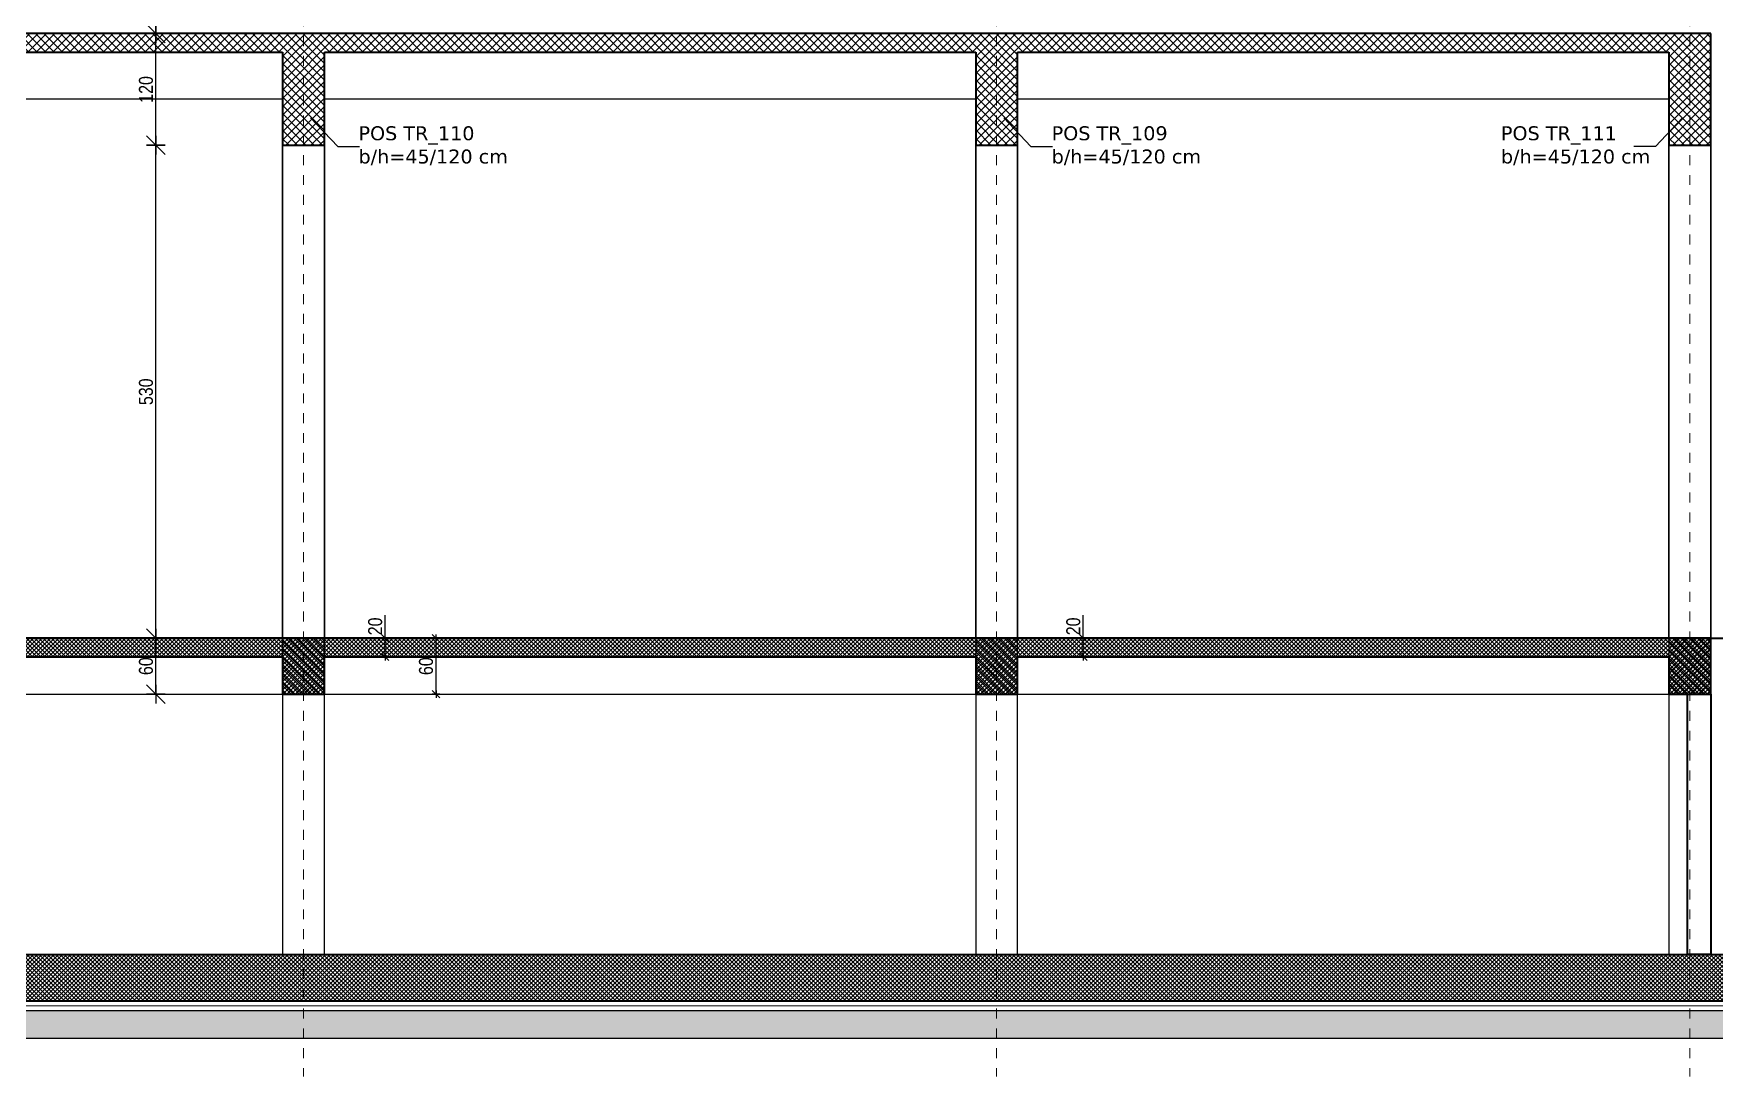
# Model space of a CAD drawing. Header units: centimetres. Extents: x 85226 to 578505, y -13061 to 170378.
# Drawn here: x 443216 to 445023, y 128143 to 129264 of the extents above; entities that cross this region are included whole.
import ezdxf

# ---------------------------------------------------------------- set-up
doc = ezdxf.new("R2010")
doc.units = ezdxf.units.CM
doc.linetypes.add('Dashed', pattern=[10.666667, 5.333333, -5.333333])
for name, color, linetype, lineweight in [('Akset_Pen_No__13', 13, 'Continuous', 18), ('Dimensionet', 150, 'Continuous', 15), ('muri', 7, 'Continuous', 40)]:
    doc.layers.add(name, color=color, linetype=linetype, lineweight=lineweight)
doc.layers.add('New_Dimensionet_Pen_No__24', color=7, linetype='Continuous', lineweight=18, true_color=0x7f1f00)
doc.styles.add('Dimensionet CM', font='swissc.ttf', dxfattribs={"height": 15})
doc.styles.add('Mini shkronjat', font='simplex.shx', dxfattribs={"height": 6})
doc.dimstyles.new('Dimensionet CM', dxfattribs={"dimtxt": 10, "dimasz": 6, "dimexe": 6, "dimexo": 6, "dimgap": 10, "dimtad": 0, "dimtih": 1, "dimtoh": 1, "dimtxsty": 'Dimensionet CM', "dimblk": 'ARCHTICK', "dimcen": 1, "dimdle": 6, "dimadec": 0, "dimazin": 0, "dimtfac": 1, "dimtmove": 0, "dimatfit": 3, "dimldrblk": 'ARCHTICK', "dimfxl": 1, "dimarcsym": 0})
doc.dimstyles.new('DTH', dxfattribs={"dimtxt": 10, "dimasz": 0.8, "dimexe": 6, "dimexo": 6, "dimgap": 3, "dimtad": 1, "dimdec": 1, "dimtxsty": 'Dimensionet CM', "dimblk": 'D', "dimcen": 1, "dimdle": 6, "dimse1": 1, "dimse2": 1, "dimclrd": 256, "dimclrt": 256, "dimadec": 0, "dimazin": 0, "dimtfac": 1, "dimtdec": 1, "dimtmove": 0, "dimatfit": 3, "dimldrblk": 'D', "dimfxl": 6, "dimarcsym": 0})

# ---------------------------------------------------------------- blocks, each defined once
blk = doc.blocks.new('D')
for p, q in [((5, 5), (-5, -5)), ((-5, 0), (5, 0)), ((0, 5), (0, -5))]:
    blk.add_line(p, q)
blk = doc.blocks.new('*D4606')
at = {"lineweight": -2, "transparency": 16777216}
blk.add_line((443347, 128556), (443347, 128612), dxfattribs=at)
at = {"layer": 'DEFPOINTS', "color": 0, "transparency": 16777216}
for p in [(443347, 128614), (443458, 128614), (443425.5, 128554)]:
    blk.add_point(p, dxfattribs=at)
at = {"lineweight": -2, "transparency": 16777216, "xscale": 2, "yscale": 2, "zscale": 2}
for p, rotation in [((443347, 128614), 90), ((443347, 128554), 270)]:
    blk.add_blockref('D', p, dxfattribs=dict(at, rotation=rotation))
at = {"transparency": 16777216, "insert": (443336.3, 128584), "char_height": 15, "attachment_point": 5, "rotation": 90, "style": 'Dimensionet CM'}
blk.add_mtext('60', dxfattribs=at)
blk = doc.blocks.new('*D4777')
at = {"lineweight": -2, "transparency": 16777216}
blk.add_line((443347, 128616), (443347, 129142), dxfattribs=at)
at = {"layer": 'DEFPOINTS', "color": 0, "transparency": 16777216}
for p in [(443347, 129144), (443483, 129144), (443458, 128614)]:
    blk.add_point(p, dxfattribs=at)
at = {"lineweight": -2, "transparency": 16777216, "xscale": 2, "yscale": 2, "zscale": 2}
for p, rotation in [((443347, 129144), 90), ((443347, 128614), 270)]:
    blk.add_blockref('D', p, dxfattribs=dict(at, rotation=rotation))
at = {"transparency": 16777216, "insert": (443336.3, 128879), "char_height": 15, "attachment_point": 5, "rotation": 90, "style": 'Dimensionet CM'}
blk.add_mtext('530', dxfattribs=at)
blk = doc.blocks.new('*D4778')
at = {"lineweight": -2, "transparency": 16777216}
blk.add_line((443347, 129146), (443347, 129262), dxfattribs=at)
at = {"layer": 'DEFPOINTS', "color": 0, "transparency": 16777216}
for p in [(443347, 129264), (443483, 129264), (443483, 129144)]:
    blk.add_point(p, dxfattribs=at)
at = {"lineweight": -2, "transparency": 16777216, "xscale": 2, "yscale": 2, "zscale": 2}
for p, rotation in [((443347, 129264), 90), ((443347, 129144), 270)]:
    blk.add_blockref('D', p, dxfattribs=dict(at, rotation=rotation))
at = {"transparency": 16777216, "insert": (443336.3, 129204), "char_height": 15, "attachment_point": 5, "rotation": 90, "style": 'Dimensionet CM'}
blk.add_mtext('120', dxfattribs=at)
blk = doc.blocks.new('*D4779')
at = {"lineweight": -2, "transparency": 16777216}
blk.add_line((443347, 129266), (443347, 129669), dxfattribs=at)
at = {"layer": 'DEFPOINTS', "color": 0, "transparency": 16777216}
for p in [(443347, 129671), (443483, 129671), (443483, 129264)]:
    blk.add_point(p, dxfattribs=at)
at = {"lineweight": -2, "transparency": 16777216, "xscale": 2, "yscale": 2, "zscale": 2}
for p, rotation in [((443347, 129671), 90), ((443347, 129264), 270)]:
    blk.add_blockref('D', p, dxfattribs=dict(at, rotation=rotation))
at = {"transparency": 16777216, "insert": (443336.3, 129467.5), "char_height": 15, "attachment_point": 5, "rotation": 90, "style": 'Dimensionet CM'}
blk.add_mtext('407', dxfattribs=at)
blk = doc.blocks.new('*D4607')
at = {"lineweight": -2, "transparency": 16777216}
for p, q in [((443593.4, 128614), (443593.4, 128638.8)), ((443593.4, 128594.8), (443593.4, 128613.2))]:
    blk.add_line(p, q, dxfattribs=at)
at = {"layer": 'DEFPOINTS', "color": 0, "transparency": 16777216}
for p in [(443553, 128614), (443593.4, 128614), (443553, 128594)]:
    blk.add_point(p, dxfattribs=at)
at = {"lineweight": -2, "transparency": 16777216, "xscale": 0.8, "yscale": 0.8, "zscale": 0.8}
for p, rotation in [((443593.4, 128614), 90), ((443593.4, 128594), 270)]:
    blk.add_blockref('D', p, dxfattribs=dict(at, rotation=rotation))
at = {"transparency": 16777216, "insert": (443582.7, 128626.8), "char_height": 15, "attachment_point": 5, "rotation": 90, "style": 'Dimensionet CM'}
blk.add_mtext('20', dxfattribs=at)
blk = doc.blocks.new('*D4608')
at = {"lineweight": -2, "transparency": 16777216}
blk.add_line((443648, 128554.8), (443648, 128613.2), dxfattribs=at)
at = {"layer": 'DEFPOINTS', "color": 0, "transparency": 16777216}
for p in [(443583.1, 128614), (443648, 128614), (443585.5, 128554)]:
    blk.add_point(p, dxfattribs=at)
at = {"lineweight": -2, "transparency": 16777216, "xscale": 0.8, "yscale": 0.8, "zscale": 0.8}
for p, rotation in [((443648, 128614), 90), ((443648, 128554), 270)]:
    blk.add_blockref('D', p, dxfattribs=dict(at, rotation=rotation))
at = {"transparency": 16777216, "insert": (443637.3, 128584), "char_height": 15, "attachment_point": 5, "rotation": 90, "style": 'Dimensionet CM'}
blk.add_mtext('60', dxfattribs=at)
blk = doc.blocks.new('*D4609')
at = {"lineweight": -2, "transparency": 16777216}
for p, q in [((444343.7, 128614), (444343.7, 128638.8)), ((444343.7, 128594.8), (444343.7, 128613.2))]:
    blk.add_line(p, q, dxfattribs=at)
at = {"layer": 'DEFPOINTS', "color": 0, "transparency": 16777216}
for p in [(444298, 128614), (444343.7, 128614), (444298, 128594)]:
    blk.add_point(p, dxfattribs=at)
at = {"lineweight": -2, "transparency": 16777216, "xscale": 0.8, "yscale": 0.8, "zscale": 0.8}
for p, rotation in [((444343.7, 128614), 90), ((444343.7, 128594), 270)]:
    blk.add_blockref('D', p, dxfattribs=dict(at, rotation=rotation))
at = {"transparency": 16777216, "insert": (444333, 128626.8), "char_height": 15, "attachment_point": 5, "rotation": 90, "style": 'Dimensionet CM'}
blk.add_mtext('20', dxfattribs=at)

msp = doc.modelspace()

# ---------------------------------------------------------------- hatches: boundary and pattern name
h = msp.add_hatch()
h.set_pattern_fill('ANSI37', color=256, scale=2, angle=90, style=0)
h.set_pattern_definition([(135, (305789.556, 198486.813), (-4.49012806, -4.49012806), []), (225, (305789.556, 198486.813), (4.49012806, -4.49012806), [])])
h.paths.add_polyline_path([(440525.535, 129263.973), (440353.035, 129263.973), (440353.035, 129243.973), (440503.035, 129243.973), (440503.035, 129193.973), (440525.535, 129193.973)])
h.paths.add_polyline_path([(440548.035, 129243.973), (441248.035, 129243.973), (441248.035, 129143.973), (441270.535, 129143.973), (441270.535, 129263.973), (440525.535, 129263.973), (440525.535, 129193.973), (440548.035, 129193.973)])
h.paths.add_polyline_path([(442015.535, 129263.973), (441270.535, 129263.973), (441270.535, 129143.973), (441293.035, 129143.973), (441293.035, 129193.973), (441293.035, 129243.973), (441993.035, 129243.973), (441993.035, 129143.973), (442015.535, 129143.973)])
h.paths.add_polyline_path([(442760.535, 129263.973), (442015.535, 129263.973), (442015.535, 129143.973), (442038.035, 129143.973), (442038.035, 129193.973), (442038.035, 129243.973), (442738.035, 129243.973), (442738.035, 129143.973), (442760.535, 129143.973)])
h.paths.add_polyline_path([(443505.535, 129263.973), (442760.535, 129263.973), (442760.535, 129143.973), (442783.035, 129143.973), (442783.035, 129193.973), (442783.035, 129243.973), (443483.035, 129243.973), (443483.035, 129143.973), (443505.535, 129143.973)])
h.paths.add_polyline_path([(444250.535, 129263.973), (443505.535, 129263.973), (443505.535, 129143.973), (443528.035, 129143.973), (443528.035, 129193.973), (443528.035, 129243.973), (444228.035, 129243.973), (444228.035, 129143.973), (444250.535, 129143.973)])
h.paths.add_polyline_path([(444995.535, 129263.973), (444250.535, 129263.973), (444250.535, 129143.973), (444273.035, 129143.973), (444273.035, 129193.973), (444273.035, 129243.973), (444973.035, 129243.973), (444973.035, 129143.973), (444995.535, 129143.973)])
h.paths.add_polyline_path([(445018.035, 129263.973), (444995.535, 129263.973), (444995.535, 129143.973), (445018.035, 129143.973), (445018.035, 129193.973)])
h = msp.add_hatch()
h.set_pattern_fill('ANSI37', color=256)
h.set_pattern_definition([(45, (-606032.4683, 729613.727), (-2.24506403, 2.24506403), []), (135, (-606032.4683, 729613.727), (-2.24506403, -2.24506403), [])])
h.paths.add_polyline_path([(440503.035, 128613.973), (440503.035, 128553.973), (440548.035, 128553.973), (440548.035, 128593.973), (441248.035, 128593.973), (441248.035, 128553.973), (441293.035, 128553.973), (441293.035, 128593.973), (441993.035, 128593.973), (441993.035, 128553.973), (442038.035, 128553.973), (442038.035, 128593.973), (442738.035, 128593.973), (442738.035, 128553.973), (442783.035, 128553.973), (442783.035, 128593.973), (443483.035, 128593.973), (443483.035, 128553.973), (443528.035, 128553.973), (443528.035, 128593.973), (444228.035, 128593.973), (444228.035, 128553.973), (444273.035, 128553.973), (444273.035, 128593.973), (444973.035, 128593.973), (444973.035, 128553.973), (445018.035, 128553.973), (445018.035, 128613.973)])
h = msp.add_hatch()
h.set_pattern_fill('ANSI37', color=256, scale=2, angle=90, style=0)
h.set_pattern_definition([(135, (308769.556, 198486.813), (-4.49012806, -4.49012806), []), (225, (308769.556, 198486.813), (4.49012806, -4.49012806), [])])
h.paths.add_polyline_path([(443505.535, 128613.973), (443483.035, 128613.973), (443483.035, 128553.973), (443505.535, 128553.973)])
h.paths.add_polyline_path([(443528.035, 128613.973), (443505.535, 128613.973), (443505.535, 128553.973), (443528.035, 128553.973)])
h = msp.add_hatch()
h.set_pattern_fill('ANSI37', color=256, scale=2, angle=90, style=0)
h.set_pattern_definition([(135, (309514.556, 198486.813), (-4.49012806, -4.49012806), []), (225, (309514.556, 198486.813), (4.49012806, -4.49012806), [])])
h.paths.add_polyline_path([(444250.535, 128613.973), (444228.035, 128613.973), (444228.035, 128553.973), (444250.535, 128553.973)])
h.paths.add_polyline_path([(444273.035, 128613.973), (444250.535, 128613.973), (444250.535, 128553.973), (444273.035, 128553.973)])
h = msp.add_hatch()
h.set_pattern_fill('ANSI37', color=256, scale=2, angle=90, style=0)
h.set_pattern_definition([(135, (310259.556, 198486.813), (-4.49012806, -4.49012806), []), (225, (310259.556, 198486.813), (4.49012806, -4.49012806), [])])
h.paths.add_polyline_path([(444995.535, 128613.973), (444973.035, 128613.973), (444973.035, 128553.973), (444995.535, 128553.973)])
h.paths.add_polyline_path([(445018.035, 128613.973), (444995.535, 128613.973), (444995.535, 128553.973), (445018.035, 128553.973)])
h = msp.add_hatch()
h.set_pattern_fill('ANSI37', color=256)
h.set_pattern_definition([(45, (-606032.4683, 729907.1185), (-2.24506403, 2.24506403), []), (135, (-606032.4683, 729907.1185), (-2.24506403, -2.24506403), [])])
h.paths.add_polyline_path([(445038.035, 128223.973), (440483.035, 128223.973), (440483.035, 128273.973), (445038.035, 128273.973)])
h = msp.add_hatch()
h.set_pattern_fill('GRAVEL', color=256)
h.set_pattern_definition([(228.0127875, (-606014.1803, 729932.5185), (-203.200000016, -228.5999999858), [3.4172144, -338.3048364]), (184.969741, (-606016.4663, 729929.9785), (304.7999998794, 25.400001447), [5.8640472, -580.54048894]), (132.5104471, (-606022.3083, 729929.4705), (254.0000001073, -279.3999999025), [4.1348152, -409.34722794]), (267.273689, (-606032.2143, 729923.1205), (25.4000000532, 507.9999999973), [5.3400452, -528.66437426]), (292.83365418, (-606032.4683, 729917.7865), (-127.0000000106, 304.7999999956), [5.236337, -518.39807745]), (357.273689, (-606030.4363, 729912.9605), (-507.9999999973, 25.4000000532), [5.3400452, -528.66437426]), (37.69424047, (-606025.1023, 729912.7065), (-330.19999998536, -254.000000019), [7.0619366, -699.13115314]), (72.25532837, (-606019.5143, 729917.0245), (177.8000000478, 558.7999999848), [6.6671952, -660.052566]), (121.42956562, (-606017.4823, 729923.3745), (-203.2000000288, 330.1999999823), [5.35813, -530.455457]), (175.2363583, (-606020.2763, 729927.9465), (279.399999996, -25.400000044), [6.1171328, -299.7393695]), (222.3974378, (-606026.3723, 729928.4545), (-304.79999999025, -279.40000001064), [7.9107792, -783.1677251]), (138.81407483, (-606007.0683, 729922.8665), (-177.7999999893, 152.4000000124), [2.7000454, -267.30565824]), (171.4692344, (-606009.1003, 729924.6445), (330.2000000089, -50.7999999424), [5.1368198, -508.54638997]), (225, (-606014.18, 729925.406), (-4e-15, -25.4), [3.5920934, -32.3289311]), (203.1985905, (-606015.9583, 729928.4545), (127.0000000035, 50.799999991), [1.9344132, -191.5062237]), (291.8014095, (-606017.7363, 729927.6925), (-25.400000005, 76.199999998), [2.7356562, -134.0475299]), (30.96375653, (-606016.7203, 729925.1525), (76.200000002, 50.799999997), [4.4431966, -143.66298153]), (161.5650512, (-606012.91, 729927.4385), (50.8, -25.4), [3.2128714, -77.10898117]), (16.38954033, (-606032.4683, 729927.6925), (254, 76.2), [4.50088, -445.5882667]), (70.34617594, (-606028.1503, 729928.9625), (-101.6000000093, -279.3999999967), [3.7759894, -373.8221568]), (293.1985905, (-606012.9103, 729932.5185), (-50.799999991, 127.000000004), [3.868801, -189.5718359]), (343.61045967, (-606011.3863, 729928.9625), (-254.0000000053, 76.1999999822), [4.50088, -445.5882667]), (339.44395478, (-606032.4683, 729911.9445), (-127, 50.8), [4.340352, -212.67734313]), (294.7751406, (-606028.4043, 729910.4205), (-127.0000001512, 279.3999999313), [3.6367212, -360.0359338]), (66.8014095, (-606012.6563, 729907.1185), (50.799999992, 127.000000003), [3.868801, -189.5718359]), (17.35402464, (-606011.1323, 729910.6745), (-330.1999999934, -101.6000000213), [4.2578274, -421.5237598]), (69.44395478, (-606025.1023, 729907.1185), (-50.800000001, -127), [2.170176, -214.84751913]), (101.30993247, (-606014.1803, 729907.1185), (-25.4, 101.6), [1.295146, -128.21994965]), (165.96375653, (-606014.434, 729908.3885), (76.2, -25.4), [5.236337, -99.4905459]), (186.00900596, (-606019.5143, 729909.6585), (253.9999999987, 25.4000000133), [4.85267, -480.41364863]), (303.6900675, (-606016.72, 729922.8665), (-25.400000004, 50.8), [3.6632388, -87.9177636]), (353.15722659, (-606014.6883, 729919.8185), (431.80000000266, -50.7999999774), [6.3955676, -633.16009065]), (60.9453959, (-606008.3383, 729919.0565), (-101.600000003, -177.7999999984), [2.6150824, -258.8939232]), (90, (-606007.068, 729921.342), (-25.4, 25.4), [1.524, -23.876]), (120.25643716, (-606020.0223, 729910.4205), (101.5999999876, -177.800000007), [3.5286696, -349.33940773]), (48.0127875, (-606021.8003, 729913.4685), (203.2000000168, 228.599999985), [6.8344288, -334.887622]), (0, (-606017.228, 729918.548), (25.4, 25.4), [6.604, -18.796]), (325.3048465, (-606010.6243, 729918.5485), (254.0000000962, -177.7999998625), [4.0160956, -397.59316724]), (254.0546041, (-606007.3223, 729916.2625), (-25.399999998, -101.6), [3.6982908, -181.2165004]), (207.64597536, (-606008.3383, 729912.7065), (-482.6000000177, -253.9999999663), [6.021451, -596.12464423]), (175.42607874, (-606013.6723, 729909.9125), (-330.2, 25.4), [6.3702946, -630.65846456])])
h.paths.add_polyline_path([(440463.035, 128213.973), (445058.035, 128213.973), (445058.035, 128183.973), (440463.035, 128183.973)])

# ---------------------------------------------------------------- linework, layer by layer
for p, q in [((442783.035, 129193.973), (443483.035, 129193.973)), ((443483.035, 128613.973), (443483.035, 129193.973)), ((443483.035, 129193.973), (443483.035, 128613.973)), ((443528.035, 129193.973), (443528.035, 128613.973)), ((443528.035, 128613.973), (443528.035, 129193.973)), ((443528.035, 129193.973), (444228.035, 129193.973)), ((444228.035, 128613.973), (444228.035, 129193.973)), ((444228.035, 129193.973), (444228.035, 128613.973)), ((444273.035, 129193.973), (444273.035, 128613.973)), ((444273.035, 128613.973), (444273.035, 129193.973)), ((444273.035, 129193.973), (444973.035, 129193.973)), ((444973.035, 128613.973), (444973.035, 129193.973)), ((444973.035, 129193.973), (444973.035, 128613.973)), ((445018.035, 129193.973), (445018.035, 128613.973)), ((445018.035, 128613.973), (445018.035, 129193.973)), ((443513.19, 129173.378), (443542.407, 129142.604)), ((444258.19, 129173.378), (444287.407, 129142.604)), ((444987.88, 129173.378), (444958.663, 129142.604)), ((443483.035, 129143.973), (443528.035, 129143.973)), ((443542.407, 129142.604), (443565.702, 129142.604)), ((444228.035, 129143.973), (444273.035, 129143.973)), ((444287.407, 129142.604), (444310.702, 129142.604)), ((444958.663, 129142.604), (444935.368, 129142.604)), ((444973.035, 129143.973), (445018.035, 129143.973)), ((440548.035, 128553.973), (444973.035, 128553.973))]:
    msp.add_line(p, q)
for points in [[(443483.035, 128613.973), (443483.035, 128553.973), (443528.035, 128553.973), (443528.035, 128613.973), (443483.035, 128613.973)], [(444228.035, 128613.973), (444228.035, 128553.973), (444273.035, 128553.973), (444273.035, 128613.973), (444228.035, 128613.973)], [(444973.035, 128613.973), (444973.035, 128553.973), (445018.035, 128553.973), (445018.035, 128613.973), (444973.035, 128613.973)], [(440463.035, 128213.973), (445058.035, 128213.973), (445058.035, 128183.973), (440463.035, 128183.973), (440463.035, 128213.973)]]:
    msp.add_lwpolyline(points)
at = {"color": 252}
msp.add_lwpolyline([(445050.535, 128413.973), (445175.535, 128413.973), (445175.535, 128493.973), (445130.535, 128493.973), (445130.535, 128553.973), (445098.035, 128553.973), (445098.035, 128613.973), (445003.035, 128613.973)], dxfattribs=at)
for points in [[(443483.035, 128273.973), (443528.035, 128273.973), (443528.035, 128553.973), (443483.035, 128553.973)], [(444228.035, 128273.973), (444273.035, 128273.973), (444273.035, 128553.973), (444228.035, 128553.973)], [(444973.035, 128273.973), (445018.035, 128273.973), (445018.035, 128553.973), (444973.035, 128553.973)]]:
    msp.add_lwpolyline(points, close=True)
at = {"layer": 'Akset_Pen_No__13', "color": 251, "linetype": 'Dashed', "ltscale": 2}
for p, q in [((443505.535, 130775.961), (443505.535, 128143.089)), ((444250.535, 130775.961), (444250.535, 128143.089)), ((444995.535, 130775.961), (444995.535, 128143.089))]:
    msp.add_line(p, q, dxfattribs=at)
at = {"layer": 'Dimensionet'}
msp.add_line((445018.035, 128613.973), (445018.035, 128273.973), dxfattribs=at)
at = {"layer": 'muri'}
for p, q in [((445018.035, 129263.973), (440353.035, 129263.973)), ((445018.035, 129143.973), (445018.035, 129263.973)), ((442783.035, 129243.973), (443483.035, 129243.973)), ((443483.035, 129243.973), (443483.035, 129143.973)), ((443528.035, 129243.973), (444228.035, 129243.973)), ((443528.035, 129143.973), (443528.035, 129243.973)), ((444228.035, 129243.973), (444228.035, 129143.973)), ((444273.035, 129243.973), (444973.035, 129243.973)), ((444273.035, 129143.973), (444273.035, 129243.973)), ((444973.035, 129243.973), (444973.035, 129143.973)), ((443483.035, 129143.973), (443528.035, 129143.973)), ((444228.035, 129143.973), (444273.035, 129143.973)), ((444973.035, 129143.973), (445018.035, 129143.973)), ((440503.035, 128613.973), (451292.695, 128613.973))]:
    msp.add_line(p, q, dxfattribs=at)
msp.add_lwpolyline([(441293.035, 128593.973), (441993.035, 128593.973), (441993.035, 128553.973), (442038.035, 128553.973), (442038.035, 128593.973), (442738.035, 128593.973), (442738.035, 128553.973), (442783.035, 128553.973), (442783.035, 128593.973), (443483.035, 128593.973), (443483.035, 128553.973), (443528.035, 128553.973), (443528.035, 128593.973), (444228.035, 128593.973), (444228.035, 128553.973), (444273.035, 128553.973), (444273.035, 128593.973), (444973.035, 128593.973), (444973.035, 128553.973), (445018.035, 128553.973), (445018.035, 128613.973), (440503.035, 128613.973)], dxfattribs=at)
for points in [[(444993.035, 128553.973), (445018.035, 128553.973), (445018.035, 128273.973), (444993.035, 128273.973)], [(445038.035, 128223.973), (440483.035, 128223.973), (440483.035, 128273.973), (445038.035, 128273.973)]]:
    msp.add_lwpolyline(points, close=True, dxfattribs=at)
at = {"layer": 'New_Dimensionet_Pen_No__24', "color": 26, "linetype": 'Continuous', "lineweight": 18, "true_color": 0x7f1f00}
for points in [[(440483.035, 128223.973), (440463.035, 128223.973), (440463.035, 128218.973), (445038.035, 128218.973), (445058.035, 128218.973), (445058.035, 128223.973), (440483.035, 128223.973)], [(440483.035, 128218.973), (440463.035, 128218.973), (440463.035, 128213.973), (445038.035, 128213.973), (445058.035, 128213.973), (445058.035, 128218.973), (440483.035, 128218.973)]]:
    msp.add_lwpolyline(points, dxfattribs=at)

# ---------------------------------------------------------------- texts
at = {"char_height": 15, "width": 180.47916, "attachment_point": 1, "style": 'Mini shkronjat'}
for s, insert in [('{\\fVerdana|b0|i0|c0|p34;POS TR_110\\Pb/h=45/120 cm}', (443564.694, 129164.39)), ('{\\fVerdana|b0|i0|c0|p34;POS TR_109\\Pb/h=45/120 cm}', (444309.694, 129164.39)), ('{\\fVerdana|b0|i0|c0|p34;POS TR_111\\Pb/h=45/120 cm}', (444792.556, 129164.39))]:
    msp.add_mtext(s, dxfattribs=dict(at, insert=insert))

# ---------------------------------------------------------------- dimensions: what is measured, and where the dimension line sits
for base, p1, p2, picture, middle in [((443346.974, 129670.973), (443483.035, 129263.973), (443483.035, 129670.973), '*D4779', (443336.284, 129467.473)), ((443346.974, 129263.973), (443483.035, 129143.973), (443483.035, 129263.973), '*D4778', (443336.265, 129203.973)), ((443346.974, 129143.973), (443458.035, 128613.973), (443483.035, 129143.973), '*D4777', (443336.284, 128878.973)), ((443346.974, 128613.973), (443425.535, 128553.973), (443458.035, 128613.973), '*D4606', (443336.274, 128583.973))]:
    dim = msp.add_linear_dim(base=base, p1=p1, p2=p2, angle=90, dimstyle='Dimensionet CM', override={"dimasz": 2, "dimgap": 3, "dimtad": 1, "dimtih": 0, "dimtoh": 0, "dimdec": 1, "dimblk": 'D', "dimse1": 1, "dimse2": 1, "dimclrd": 256, "dimclrt": 256, "dimtdec": 1, "dimtmove": 1, "dimldrblk": 'D', "dimfxl": 6})
    dim.commit()
    dim.dimension.update_dxf_attribs({"geometry": picture, "text_midpoint": middle})
for base, p1, p2, picture, middle in [((443593.397, 128613.973), (443553.035, 128593.973), (443553.035, 128613.973), '*D4607', (443582.688, 128626.773)), ((444343.747, 128613.973), (444298.035, 128593.973), (444298.035, 128613.973), '*D4609', (444333.038, 128626.773)), ((443647.987, 128613.973), (443585.535, 128553.973), (443583.131, 128613.973), '*D4608', (443637.288, 128583.973))]:
    dim = msp.add_linear_dim(base=base, p1=p1, p2=p2, angle=90, dimstyle='DTH')
    dim.commit()
    dim.dimension.update_dxf_attribs({"geometry": picture, "text_midpoint": middle})

doc.saveas('drawing.dxf')
